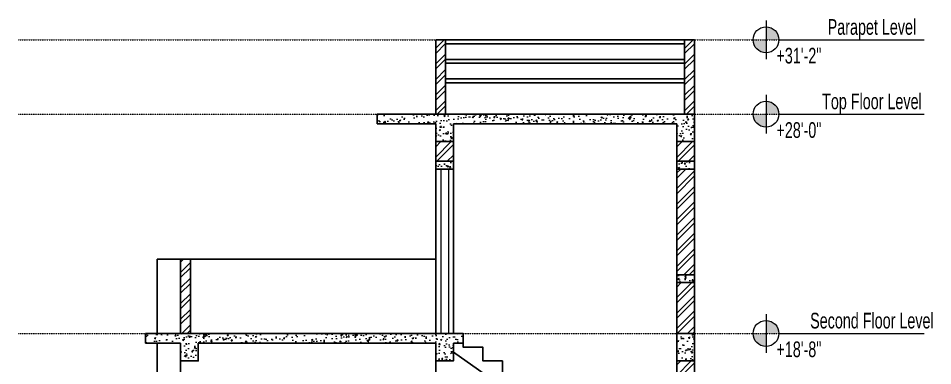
# Model space of a CAD drawing. Header units: inches. Extents: x -5058079 to -5054904, y -3262045 to -3259800.
# Drawn here: x -5055993 to -5055525.6, y -3260938 to -3260760.6 of the extents above; entities that cross this region are included whole.
import ezdxf

# ---------------------------------------------------------------- set-up
doc = ezdxf.new("R2010")
doc.units = ezdxf.units.IN
doc.header["$LTSCALE"] = 2
doc.header["$MEASUREMENT"] = 0
doc.linetypes.add('ACAD_ISO02W100', pattern=[15, 12, -3])
doc.linetypes.add('CENTER', pattern=[2, 1.25, -0.25, 0.25, -0.25])
doc.layers.get('0').update_dxf_attribs({"linetype": 'CONTINUOUS'})
for name, color, linetype, lineweight in [('Annotate-Bold.w', 187, 'CONTINUOUS', 18), ('Door-Window', 47, 'CONTINUOUS', 15), ('HATCH', 60, 'ACAD_ISO02W100', 13), ('window', 4, 'CONTINUOUS', 13)]:
    doc.layers.add(name, color=color, linetype=linetype, lineweight=lineweight)
doc.styles.add('Arial', font='arial.ttf', dxfattribs={"width": 0.8, "height": 12})
pattern_1 = [(45, (2074.156, -4543.582), (-3.977475644, 3.977475644), []), (45, (2076.8075, -4543.582), (-3.977475644, 3.977475644), [])]
pattern_2 = [(50, (2074.156, -4543.582), (7.172601826, -0.62752135), [0.75, -8.25]), (355, (2074.156, -4543.582), (-1.387513336, 7.521921337), [0.6, -6.6]), (100.45144446, (2074.7536, -4543.634), (5.785088467, 6.89439991), [0.63740192, -7.01142112]), (46.1842, (2074.156, -4541.582), (10.672413307, -1.655192808), [1.125, -12.375]), (96.63563549, (2075.045, -4541.72), (9.346619457, 9.741186008), [0.95610342, -10.5171376]), (351.184164, (2074.156, -4541.582), (9.34661945, 9.741186003), [0.9, -9.90000001]), (21, (2075.156, -4542.082), (5.969070521, -4.0261889067), [0.75, -8.25]), (326, (2075.156, -4542.082), (2.433153319, 7.2515004505), [0.6, -6.6]), (71.45144474, (2075.653, -4542.417), (8.402223767, 3.225311528), [0.6374019, -7.01142112]), (37.5, (2074.156, -4543.5817), (0.1215985532, 3.3289385383), [0, -6.52, 0, -6.7, 0, -6.625]), (7.5, (2074.156, -4543.5817), (2.6306953744, 3.9441171188), [0, -3.82, 0, -6.37, 0, -2.525]), (327.5, (2071.926, -4543.5817), (5.3382243617, -0.2255487173), [0, -2.5, 0, -7.8, 0, -10.35]), (317.5, (2070.926, -4543.5817), (5.8318616934, 1.0010498233), [0, -3.25, 0, -5.18, 0, -7.35])]
pattern_3 = [(45, (20732.363, -1743.482), (-3.977475644, 3.977475644), []), (45, (20735.0145, -1743.482), (-3.977475644, 3.977475644), [])]
pattern_4 = [(50, (20732.363, -1743.482), (7.172601826, -0.62752135), [0.75, -8.25]), (355, (20732.363, -1743.482), (-1.387513336, 7.521921337), [0.6, -6.6]), (100.45144446, (20732.9605, -1743.534), (5.785088467, 6.89439991), [0.63740192, -7.01142112]), (46.1842, (20732.363, -1741.482), (10.672413307, -1.655192808), [1.125, -12.375]), (96.63563549, (20733.252, -1741.62), (9.346619457, 9.741186008), [0.95610342, -10.5171376]), (351.184164, (20732.363, -1741.482), (9.34661945, 9.741186003), [0.9, -9.90000001]), (21, (20733.363, -1741.982), (5.969070521, -4.0261889067), [0.75, -8.25]), (326, (20733.363, -1741.982), (2.433153319, 7.2515004505), [0.6, -6.6]), (71.45144474, (20733.86, -1742.317), (8.402223767, 3.225311528), [0.6374019, -7.01142112]), (37.5, (20732.3628, -1743.4818), (0.1215985532, 3.3289385383), [0, -6.52, 0, -6.7, 0, -6.625]), (7.5, (20732.363, -1743.482), (2.6306953744, 3.9441171188), [0, -3.82, 0, -6.37, 0, -2.525]), (327.5, (20730.1328, -1743.4818), (5.3382243617, -0.2255487173), [0, -2.5, 0, -7.8, 0, -10.35]), (317.5, (20729.133, -1743.482), (5.8318616934, 1.0010498233), [0, -3.25, 0, -5.18, 0, -7.35])]

msp = doc.modelspace()

# ---------------------------------------------------------------- hatches: boundary and pattern name
at = {"layer": 'Annotate-Bold.w', "ltscale": 0.005}
h = msp.add_hatch(color=256, dxfattribs=at)
h.dxf.hatch_style = 1
h.paths.add_polyline_path([(-5055610.84, -3260764.98), (-5055610.84, -3260771.58), (-5055604.24, -3260771.58, 0.414214)])
h.paths.add_polyline_path([(-5055610.84, -3260778.17), (-5055610.84, -3260771.58), (-5055617.44, -3260771.58, 0.414214)])
h = msp.add_hatch(color=256, dxfattribs=at)
h.dxf.hatch_style = 1
h.paths.add_polyline_path([(-5055610.84, -3260802.98), (-5055610.84, -3260809.58), (-5055604.24, -3260809.58, 0.414214)])
h.paths.add_polyline_path([(-5055610.84, -3260816.17), (-5055610.84, -3260809.58), (-5055617.44, -3260809.58, 0.414214)])
h = msp.add_hatch(color=256, dxfattribs=at)
h.dxf.hatch_style = 1
h.paths.add_polyline_path([(-5055610.84, -3260914.98), (-5055610.84, -3260921.58), (-5055604.24, -3260921.58, 0.414214)])
h.paths.add_polyline_path([(-5055610.84, -3260928.17), (-5055610.84, -3260921.58), (-5055617.44, -3260921.58, 0.414214)])
at = {"layer": 'Door-Window', "linetype": 'ByBlock'}
h = msp.add_hatch(dxfattribs=at)
h.set_pattern_fill('AR-CONC', color=256)
h.set_pattern_definition(pattern_2)
h.paths.add_polyline_path([(-5055770.6, -3260814.58), (-5055656.44, -3260814.58), (-5055656.44, -3260823.58), (-5055647.44, -3260823.58), (-5055647.44, -3260809.58), (-5055656.44, -3260809.58), (-5055809.6, -3260809.58), (-5055809.6, -3260814.58), (-5055779.6, -3260814.58), (-5055779.6, -3260823.58), (-5055770.6, -3260823.58)])
h = msp.add_hatch(dxfattribs=at)
h.set_pattern_fill('AR-CONC', color=256)
h.set_pattern_definition([(50, (20760.2084, -1743.482), (7.172601826, -0.62752135), [0.75, -8.25]), (355, (20760.2084, -1743.482), (-1.387513336, 7.521921337), [0.6, -6.6]), (100.45144446, (20760.806, -1743.534), (5.785088467, 6.89439991), [0.63740192, -7.01142112]), (46.1842, (20760.208, -1741.482), (10.672413307, -1.655192808), [1.125, -12.375]), (96.63563549, (20761.098, -1741.62), (9.346619457, 9.741186008), [0.95610342, -10.5171376]), (351.184164, (20760.208, -1741.482), (9.34661945, 9.741186003), [0.9, -9.90000001]), (21, (20761.2084, -1741.982), (5.969070521, -4.0261889067), [0.75, -8.25]), (326, (20761.2084, -1741.982), (2.433153319, 7.2515004505), [0.6, -6.6]), (71.45144474, (20761.706, -1742.317), (8.402223767, 3.225311528), [0.6374019, -7.01142112]), (37.5, (20760.2084, -1743.4818), (0.1215985532, 3.3289385383), [0, -6.52, 0, -6.7, 0, -6.625]), (7.5, (20760.2084, -1743.482), (2.6306953744, 3.9441171188), [0, -3.82, 0, -6.37, 0, -2.525]), (327.5, (20757.9784, -1743.4818), (5.3382243617, -0.2255487173), [0, -2.5, 0, -7.8, 0, -10.35]), (317.5, (20756.9784, -1743.482), (5.8318616934, 1.0010498233), [0, -3.25, 0, -5.18, 0, -7.35])])
h.paths.add_polyline_path([(-5055779.6, -3260833.58), (-5055779.6, -3260837.58), (-5055770.6, -3260837.58), (-5055770.6, -3260833.58)])
h = msp.add_hatch(dxfattribs=at)
h.set_pattern_fill('AR-CONC', color=256)
h.set_pattern_definition(pattern_4)
h.paths.add_polyline_path([(-5055647.41, -3260837.58), (-5055647.41, -3260833.58), (-5055656.44, -3260833.58), (-5055656.44, -3260837.58)])
h = msp.add_hatch(dxfattribs=at)
h.set_pattern_fill('AR-CONC', color=256)
h.set_pattern_definition(pattern_4)
h.paths.add_polyline_path([(-5055647.41, -3260895.58), (-5055647.41, -3260891.58), (-5055656.44, -3260891.58), (-5055656.44, -3260895.58)])
h = msp.add_hatch(dxfattribs=at)
h.set_pattern_fill('AR-CONC', color=256)
h.set_pattern_definition(pattern_2)
h.paths.add_polyline_path([(-5055910.02, -3260926.58), (-5055910.02, -3260935.58), (-5055901.02, -3260935.58), (-5055901.02, -3260926.58), (-5055779.6, -3260926.58), (-5055779.6, -3260935.58), (-5055770.6, -3260935.58), (-5055770.6, -3260926.58), (-5055765.54, -3260926.58), (-5055765.54, -3260921.58), (-5055928.02, -3260921.58), (-5055928.02, -3260926.58)])
h = msp.add_hatch(dxfattribs=at)
h.set_pattern_fill('AR-CONC', color=256)
h.set_pattern_definition(pattern_4)
h.paths.add_polyline_path([(-5055647.44, -3260921.58), (-5055656.44, -3260921.58), (-5055656.44, -3260935.58), (-5055647.44, -3260935.58)])
at = {"layer": 'HATCH', "ltscale": 0.01}
h = msp.add_hatch(dxfattribs=at)
h.set_pattern_fill('ANSI32', color=256, scale=15, style=0)
h.set_pattern_definition(pattern_1)
h.paths.add_polyline_path([(-5055779.6, -3260809.58), (-5055774.6, -3260809.58), (-5055774.6, -3260771.58), (-5055779.6, -3260771.58)])
h = msp.add_hatch(dxfattribs=at)
h.set_pattern_fill('ANSI32', color=256, scale=15, style=0)
h.set_pattern_definition(pattern_1)
h.paths.add_polyline_path([(-5055652.44, -3260809.58), (-5055647.44, -3260809.58), (-5055647.44, -3260771.58), (-5055652.44, -3260771.58)])
h = msp.add_hatch(dxfattribs=at)
h.set_pattern_fill('ANSI32', color=256, scale=15, style=0)
h.set_pattern_definition([(45, (20760.2084, -1743.482), (-3.977475644, 3.977475644), []), (45, (20762.86, -1743.482), (-3.977475644, 3.977475644), [])])
h.paths.add_polyline_path([(-5055770.6, -3260833.58), (-5055770.6, -3260823.58), (-5055779.6, -3260823.58), (-5055779.6, -3260833.58)])
h = msp.add_hatch(dxfattribs=at)
h.set_pattern_fill('ANSI32', color=256, scale=15, style=0)
h.set_pattern_definition(pattern_3)
h.paths.add_polyline_path([(-5055656.44, -3260833.58), (-5055647.41, -3260833.58), (-5055647.41, -3260823.58), (-5055656.44, -3260823.58)])
h = msp.add_hatch(dxfattribs=at)
h.set_pattern_fill('ANSI32', color=256, scale=15, style=0)
h.set_pattern_definition(pattern_3)
h.paths.add_polyline_path([(-5055656.44, -3260891.58), (-5055647.41, -3260891.58), (-5055647.41, -3260837.58), (-5055656.44, -3260837.58)])
h = msp.add_hatch(dxfattribs=at)
h.set_pattern_fill('ANSI32', color=256, scale=15, style=0)
h.set_pattern_definition(pattern_1)
h.paths.add_polyline_path([(-5055905.02, -3260883.58), (-5055910.02, -3260883.58), (-5055910.02, -3260921.58), (-5055905.02, -3260921.58)])
h = msp.add_hatch(dxfattribs=at)
h.set_pattern_fill('ANSI32', color=256, scale=15, style=0)
h.set_pattern_definition(pattern_3)
h.paths.add_polyline_path([(-5055647.41, -3260895.58), (-5055656.44, -3260895.58), (-5055656.44, -3260921.58), (-5055647.41, -3260921.58)])
h = msp.add_hatch(dxfattribs=at)
h.set_pattern_fill('ANSI32', color=256, scale=15, style=0)
h.set_pattern_definition(pattern_3)
h.paths.add_polyline_path([(-5055647.41, -3260935.58), (-5055656.44, -3260935.58), (-5055656.44, -3260977.58), (-5055647.41, -3260977.58)])

# ---------------------------------------------------------------- linework, layer by layer
at = {"ltscale": 0.5}
for p, q in [((-5055779.6, -3260771.58), (-5055647.44, -3260771.58)), ((-5055779.6, -3260809.58), (-5055779.6, -3260771.58)), ((-5055774.6, -3260809.58), (-5055774.6, -3260771.58)), ((-5055774.6, -3260773.58), (-5055652.44, -3260773.58)), ((-5055652.44, -3260809.58), (-5055652.44, -3260771.58)), ((-5055647.44, -3260809.58), (-5055647.44, -3260771.58)), ((-5055774.6, -3260781.58), (-5055652.44, -3260781.58)), ((-5055774.6, -3260783.58), (-5055652.44, -3260783.58)), ((-5055774.6, -3260791.58), (-5055652.44, -3260791.58)), ((-5055774.6, -3260793.58), (-5055652.44, -3260793.58)), ((-5055809.6, -3260809.58), (-5055647.44, -3260809.58)), ((-5055809.6, -3260814.58), (-5055809.6, -3260809.58)), ((-5055647.44, -3261145.58), (-5055647.44, -3260809.58)), ((-5055809.6, -3260814.58), (-5055779.6, -3260814.58)), ((-5055779.6, -3260921.58), (-5055779.6, -3260814.58)), ((-5055770.6, -3260814.58), (-5055656.44, -3260814.58)), ((-5055770.6, -3260921.58), (-5055770.6, -3260814.58)), ((-5055656.44, -3260977.58), (-5055656.44, -3260814.58)), ((-5055779.6, -3260833.58), (-5055770.6, -3260833.58)), ((-5055656.44, -3260833.58), (-5055647.41, -3260833.58)), ((-5055779.6, -3260837.58), (-5055770.6, -3260837.58)), ((-5055656.44, -3260837.58), (-5055647.41, -3260837.58)), ((-5055922.02, -3260921.58), (-5055922.02, -3260883.58)), ((-5055922.02, -3260883.58), (-5055779.6, -3260883.58)), ((-5055910.02, -3260921.58), (-5055910.02, -3260883.58)), ((-5055905.02, -3260921.58), (-5055905.02, -3260883.58)), ((-5055656.44, -3260891.58), (-5055647.41, -3260891.58)), ((-5055656.44, -3260895.58), (-5055647.41, -3260895.58)), ((-5055928.02, -3260921.58), (-5055765.54, -3260921.58)), ((-5055928.02, -3260921.58), (-5055928.02, -3260926.58)), ((-5055765.54, -3260926.58), (-5055765.54, -3260921.58)), ((-5055928.02, -3260926.58), (-5055910.02, -3260926.58)), ((-5055922.02, -3261033.58), (-5055922.02, -3260926.58)), ((-5055910.02, -3261033.58), (-5055910.02, -3260926.58)), ((-5055901.02, -3260926.58), (-5055779.6, -3260926.58)), ((-5055779.6, -3261033.58), (-5055779.6, -3260926.58)), ((-5055770.6, -3260926.58), (-5055765.54, -3260926.58)), ((-5055770.6, -3260931.14), (-5055697.12, -3260982.58))]:
    msp.add_line(p, q, dxfattribs=at)
for points in [[(-5055656.44, -3260809.58), (-5055647.44, -3260809.58), (-5055647.44, -3260823.58), (-5055656.44, -3260823.58), (-5055656.44, -3260814.58)], [(-5055770.6, -3260814.58), (-5055770.6, -3260823.58), (-5055779.6, -3260823.58), (-5055779.6, -3260814.58)], [(-5055901.02, -3260926.58), (-5055901.02, -3260935.58), (-5055910.02, -3260935.58), (-5055910.02, -3260926.58)], [(-5055770.6, -3260926.58), (-5055770.6, -3260935.58), (-5055779.6, -3260935.58), (-5055779.6, -3260926.58)], [(-5055765.54, -3260926.58), (-5055765.54, -3260928.58), (-5055755.54, -3260928.58), (-5055755.54, -3260935.58), (-5055745.54, -3260935.58), (-5055745.54, -3260942.58), (-5055735.54, -3260942.58), (-5055735.54, -3260949.58), (-5055725.54, -3260949.58), (-5055725.54, -3260956.58), (-5055715.54, -3260956.58), (-5055715.54, -3260963.58), (-5055705.54, -3260963.58), (-5055705.54, -3260970.58), (-5055695.54, -3260970.58), (-5055695.54, -3260977.58)]]:
    msp.add_lwpolyline(points, dxfattribs=at)
msp.add_lwpolyline([(-5055656.44, -3260921.58), (-5055647.44, -3260921.58), (-5055647.44, -3260935.58), (-5055656.44, -3260935.58)], close=True, dxfattribs=at)
at = {"layer": 'Annotate-Bold.w', "ltscale": 0.005}
for p, q in [((-5055610.82, -3260761.67), (-5055610.82, -3260781.46)), ((-5055610.82, -3260799.67), (-5055610.82, -3260819.46)), ((-5055610.82, -3260911.67), (-5055610.82, -3260931.46))]:
    msp.add_line(p, q, dxfattribs=at)
at = {"layer": 'Annotate-Bold.w', "linetype": 'CENTER', "ltscale": 0.01}
for p, q in [((-5055993.01, -3260771.58), (-5055604.24, -3260771.58)), ((-5055993.01, -3260809.58), (-5055604.24, -3260809.58)), ((-5055993.01, -3260921.58), (-5055604.24, -3260921.58))]:
    msp.add_line(p, q, dxfattribs=at)
at = {"layer": 'Annotate-Bold.w'}
for p, q in [((-5055604.24, -3260771.58), (-5055529.93, -3260771.58)), ((-5055604.24, -3260809.58), (-5055529.93, -3260809.58)), ((-5055604.24, -3260921.58), (-5055529.93, -3260921.58))]:
    msp.add_line(p, q, dxfattribs=at)
at = {"layer": 'Annotate-Bold.w', "ltscale": 0.005}
for centre in [(-5055610.84, -3260771.58), (-5055610.84, -3260809.58), (-5055610.84, -3260921.58)]:
    msp.add_circle(centre, 6.6, dxfattribs=at)
at = {"layer": 'window'}
for p, q in [((-5055777.1, -3260837.58), (-5055777.1, -3260921.58)), ((-5055773.1, -3260837.58), (-5055773.1, -3260921.58))]:
    msp.add_line(p, q, dxfattribs=at)

# ---------------------------------------------------------------- texts
at = {"layer": 'Annotate-Bold.w', "ltscale": 0.005, "char_height": 7.9962, "style": 'Arial'}
for s, insert, width, attachment_point in [('\\A1;{\\fArial Narrow|b0|i0|c0|p34;Parapet Level}', (-5055556.7, -3260761.02), 82.6277, 2), ('\\A1;\\pt55.97313;{\\fArial Narrow|b0|i0|c0|p34;+31\'-2"}', (-5055594.01, -3260783.79), 73.8752, 8), ('\\A1;{\\fArial Narrow|b0|i0|c0|p34;Top Floor Level}', (-5055556.7, -3260799.02), 82.6277, 2), ('\\A1;\\pt55.97313;{\\fArial Narrow|b0|i0|c0|p34;+28\'-0"}', (-5055594.01, -3260821.79), 73.8752, 8), ('\\A1;{\\fArial Narrow|b0|i0|c0|p34;Second Floor Level}', (-5055556.7, -3260911.02), 82.6277, 2), ('\\A1;\\pt55.97313;{\\fArial Narrow|b0|i0|c0|p34;+18\'-8"}', (-5055594.01, -3260933.79), 73.8752, 8)]:
    msp.add_mtext(s, dxfattribs=dict(at, insert=insert, width=width, attachment_point=attachment_point))

doc.saveas('drawing.dxf')
